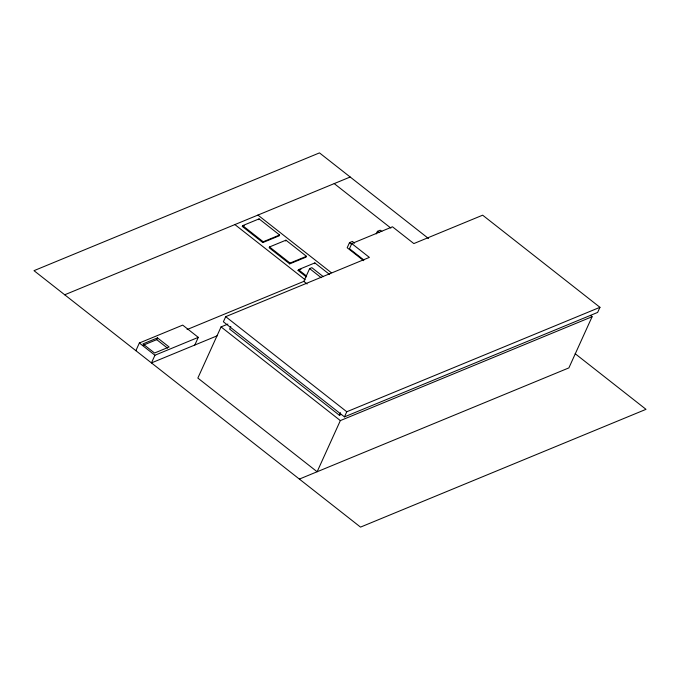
<?xml version="1.0" encoding="UTF-8"?>
<svg xmlns="http://www.w3.org/2000/svg" width="680" height="680" viewBox="0 0 680 680"><rect width="100%" height="100%" fill="white"/><g stroke="black" fill="none" stroke-linecap="round" stroke-linejoin="round"><path stroke-width="1.02" d="M135.873 350.676L139.357 343L182.707 325.116L198.288 337.356L194.803 345.032M143.106 345.262L156.714 339.651L157.513 337.892L169.124 347.004L154.538 353.022L142.936 343.91L157.513 337.892M198.288 337.356L154.938 355.24L151.453 362.916L217.158 335.809M242.301 226.44L242.667 225.641L259.072 218.875L279.599 234.991L279.233 235.799L262.828 242.565L242.301 226.44L244.23 225.65M258.714 219.674L259.072 218.875M227.885 324.088L221.059 326.901L197.846 378.072L317.135 471.758L340.349 420.589L592.093 316.727L590.427 315.418M351.781 243.576L369.376 257.397L225.7 316.668L223.38 321.784L344.454 416.874L597.635 312.426L599.956 307.309L482.656 215.186L413.839 243.576L392.471 226.788L351.781 243.576L349.46 248.693L363.851 259.998M262.828 242.565L263.194 241.766L279.599 234.991M230.809 326.519L229.644 329.077L339.388 415.267L341.351 414.451M269.518 246.95L269.152 247.758L289.68 263.874L306.094 257.108L306.459 256.309L285.931 240.184L269.518 246.95L290.046 263.075L306.459 256.309M285.566 240.983L285.931 240.184M289.68 263.874L290.046 263.075M306.289 276.922L298.078 270.47L298.444 269.671L314.857 262.905L329.63 274.507M187.077 329.553L303.824 281.392L309.621 268.6L311.856 267.682L323.34 276.692M314.491 263.704L314.857 262.905M354.56 243.134L352.401 241.434L349.503 242.632L347.183 247.75L363.655 260.686M376.252 233.911L377.417 231.353L380.214 230.197L381.828 231.463M339.388 415.267L340.544 412.709M344.454 416.874L346.774 411.757L599.956 307.309M592.093 316.727L568.88 367.897L299.37 479.085M64.71 294.788L350.192 177.012M298.078 270.47L300.976 269.28M428.519 238.527L319.481 152.889L34 270.666L360.519 527.111L646 409.334L575.169 353.71M334.22 183.6L390.847 228.08M377.417 231.353L379.032 232.62M349.503 242.632L351.662 244.332M257.933 215.076L331.33 272.723M309.621 268.6L321.173 277.67M242.667 225.641L263.194 241.766M298.444 269.671L306.654 276.123M234.889 224.578L305.226 279.82M303.824 281.392L307.122 283.985M225.7 316.668L346.774 411.757M221.059 326.901L340.349 420.589M156.714 339.651L167.493 348.118M139.357 343L154.938 355.24"/></g></svg>
